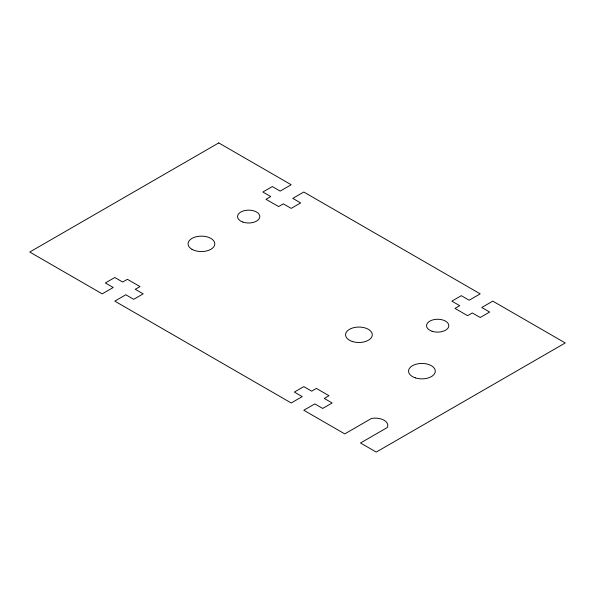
<?xml version="1.0" encoding="UTF-8"?>
<svg xmlns="http://www.w3.org/2000/svg" width="595" height="595" viewBox="0 0 595 595"><rect width="100%" height="100%" fill="white"/><g stroke="black" fill="none" stroke-linecap="round" stroke-linejoin="round"><path stroke-width="0.89" d="M218.752 142.919L29.75 252.035L102.199 293.863L113.229 287.497L105.352 282.952L114.798 277.493L122.674 282.045L127.397 279.315L140.004 286.589L135.273 289.319L143.15 293.863L133.696 299.322L125.828 294.77L114.798 301.137L291.2 402.979L302.223 396.612L294.346 392.068L303.8 386.616L311.676 391.16L316.399 388.431L328.998 395.705L324.275 398.434L332.151 402.979L322.698 408.438L314.822 403.893L303.8 410.253L344.75 433.896L371.525 418.441A12.621 7.289 0 0 1 384.125 420.256A12.621 7.289 0 0 1 387.278 427.53L360.503 442.992L376.248 452.081L565.25 342.965L492.801 301.137L481.772 307.503L489.648 312.048L480.202 317.507L472.326 312.955L467.603 315.685L454.997 308.411L459.727 305.681L451.85 301.137L461.304 295.678L469.172 300.23L480.202 293.863L303.8 192.021L292.777 198.388L300.654 202.932L291.2 208.384L283.324 203.84L278.601 206.569L266.002 199.295L270.725 196.566L262.849 192.021L272.302 186.562L280.178 191.107L291.2 184.748L218.752 142.919M242.812 222.039A11.134 6.433 0 0 0 259.807 216.766A11.134 6.433 0 0 0 243.407 210.905A11.134 6.433 0 0 0 242.812 222.039M432.104 331.259A11.134 6.433 0 0 0 448.809 325.688A11.134 6.433 0 0 0 432.104 320.117A11.134 6.433 0 0 0 432.104 331.259M415.243 377.84A13.365 7.713 0 0 0 435.287 371.154A13.365 7.713 0 0 0 415.243 364.475A13.365 7.713 0 0 0 415.243 377.84M352.24 341.463A13.365 7.713 0 0 0 372.291 334.784A13.365 7.713 0 0 0 352.24 328.098A13.365 7.713 0 0 0 352.24 341.463M191.977 249.305A13.365 7.713 0 0 0 214.334 245.847A13.365 7.713 0 0 0 197.964 236.401A13.365 7.713 0 0 0 191.977 249.305"/></g></svg>
